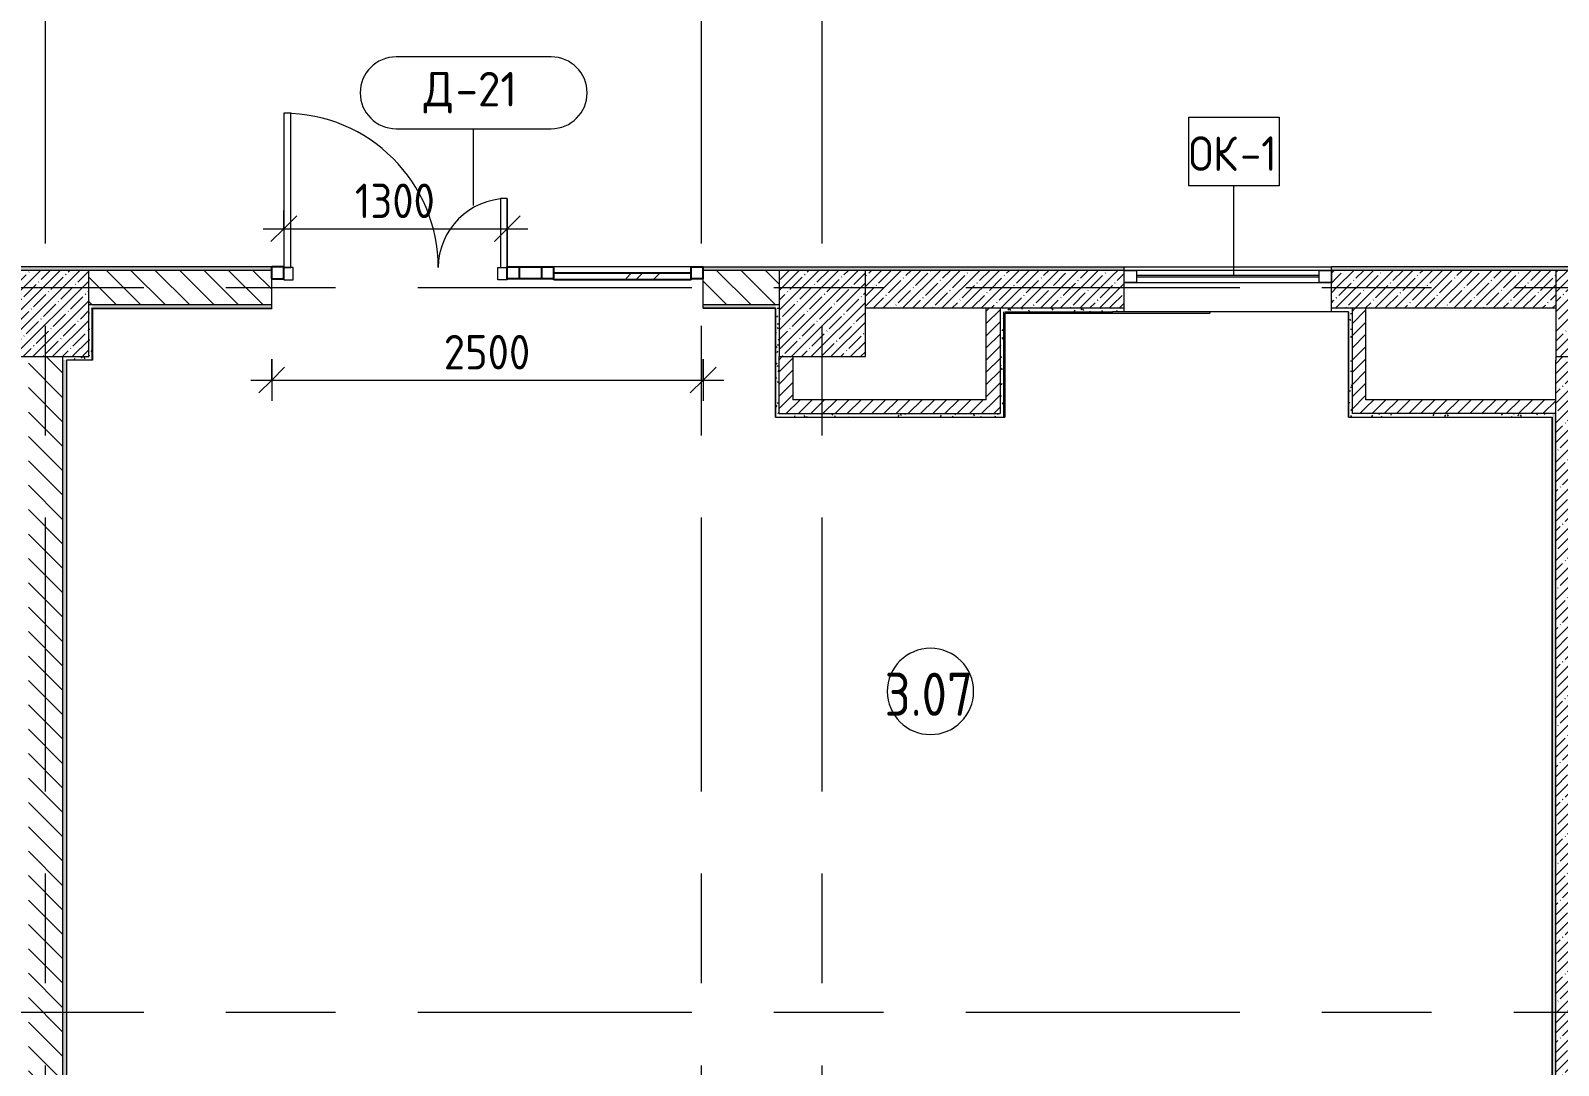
# Model space of a CAD drawing. Header units: millimetres. Extents: x 35355 to 234366, y -8553 to 29000.
# Drawn here: x 56573 to 65425, y 3292 to 9290 of the extents above; entities that cross this region are included whole.
import ezdxf

# ---------------------------------------------------------------- set-up
doc = ezdxf.new("R2010")
doc.units = ezdxf.units.MM
doc.linetypes.add('Осевая', pattern=[3175, 635, -476.25, 1587.5, -476.25])
for name, color, linetype, lineweight in [('A-ANNO-DIMS', 7, 'Continuous', 9), ('A-ANNO-DIMS-100', 7, 'Continuous', 9), ('A-AREA-IDEN', 7, 'Continuous', 9), ('A-DETL-GENF', 7, 'Continuous', 9), ('A-DOOR-IDEN', 7, 'Continuous', 9), ('A-GLAZ', 7, 'Continuous', 9), ('A-GLAZ-1', 7, 'Continuous', 13), ('A-GLAZ-CURT', 7, 'Continuous', 9), ('A-GLAZ-CURT-1', 7, 'Continuous', 25), ('A-GLAZ-CWMG', 7, 'Continuous', 9), ('A-GLAZ-CWMG-1', 7, 'Continuous', 25), ('A-GLAZ-IDEN', 7, 'Continuous', 9), ('A-WALL', 7, 'Continuous', 9), ('I-WALL', 7, 'Continuous', 9), ('S-COLS', 7, 'Continuous', 9), ('Оси-2', 7, 'Осевая', 9)]:
    doc.layers.add(name, color=color, linetype=linetype, lineweight=lineweight)
for name, color, linetype, lineweight, true_color in [('A-DOOR-1', 1, 'Continuous', 9, 0xff0000), ('A-WALL-1', 7, 'Continuous', 9, 0x3c3c3c), ('A-WALL-FNSH-1', 7, 'Continuous', 9, 0x3c3c3c)]:
    doc.layers.add(name, color=color, linetype=linetype, lineweight=lineweight, true_color=true_color)
doc.styles.add('GOST Common', font='GOST_Common.ttf', dxfattribs={"width": 0.9, "height": 250})
doc.styles.add('GOST Common_1', font='GOST_Common.ttf', dxfattribs={"height": 200})
doc.styles.add('ISOCPEUR_1', font='isocpeur.ttf', dxfattribs={"width": 0.9, "height": 200})
doc.dimstyles.new('ISO-2_0_0_9К_Средний_округл2', dxfattribs={"dimscale": 304.8, "dimtxt": 199.196235, "dimasz": 0.492126, "dimexe": 0.393701, "dimexo": 0, "dimgap": 0, "dimtad": 1, "dimdec": 0, "dimrnd": 10, "dimzin": 0, "dimdsep": 46, "dimtxsty": 'ISOCPEUR_1', "dimblk1": 'OBLIQUE', "dimblk2": 'OBLIQUE', "dimsah": 1, "dimcen": 0.09, "dimdle": 0.393701, "dimazin": 0, "dimtfac": 1, "dimtdec": 4, "dimtix": 1, "dimtmove": 0, "dimatfit": 3, "dimfxl": 1, "dimtvp": 1, "dimtolj": 1, "dimtzin": 0, "dimarcsym": 2})
pattern_1 = [(45, (0, 0), (-57.02463, 57.02463), []), (45, (57.025, 0), (-57.02463, 57.02463), [100.806, -20.161, 3.353, -16.808])]
pattern_2 = [(135, (0, 0), (-70.71068, -70.71068), [])]
pattern_3 = [(45, (0, 0), (-35.35534, 35.35534), [])]
pattern_4 = [(0, (0, 0), (121.92, 30.48), [10.058, -81.382, 10.058, -81.382, -487.68]), (0, (0, 0), (121.92, 30.48), [-182.88, 10.058, -172.822, 10.058, -81.382, -213.36]), (0, (0, 0), (121.92, 30.48), [-457.2, 10.058, -50.902, 10.058, -142.342]), (120, (45.72, 15.24), (-87.356454, 90.345817), [10.058, -81.382, 10.058, -81.382, -487.68]), (120, (45.72, 15.24), (-87.356454, 90.345817), [-182.88, 10.058, -172.822, 10.058, -81.382, -213.36]), (120, (45.72, 15.24), (-87.356454, 90.345817), [-457.2, 10.058, -50.902, 10.058, -142.342]), (240, (60.96, 76.2), (-34.563546, -120.825817), [10.058, -81.382, 10.058, -81.382, -487.68]), (240, (60.96, 76.2), (-34.563546, -120.825817), [-182.88, 10.058, -172.822, 10.058, -81.382, -213.36]), (240, (60.96, 76.2), (-34.563546, -120.825817), [-457.2, 10.058, -50.902, 10.058, -142.342])]

# ---------------------------------------------------------------- blocks, each defined once
blk = doc.blocks.new('BSC_Колонна _Прямоугольная - 500х500-V4-План заполнения дверных проемов 3 этажа в осях 12-23')
at = {"layer": 'S-COLS'}
h = blk.add_hatch(dxfattribs=at)
h.set_pattern_fill('FP_5', color=256, style=0, pattern_type=2)
h.set_pattern_definition([(45, (-61160, -7650), (-57.02463, 57.02463), []), (45, (-61102.975, -7650), (-57.02463, 57.02463), [100.806, -20.161, 3.353, -16.808])])
h.paths.add_polyline_path([(-250, -250), (250, -250), (250, 250), (-250, 250)])
for p, q in [((250, 250), (-250, 250)), ((-250, 250), (-250, -250)), ((250, -250), (250, 250)), ((-250, -250), (250, -250))]:
    blk.add_line(p, q, dxfattribs=at)
blk = doc.blocks.new('BSC_Колонна _Прямоугольная - 500х500-V13-План заполнения дверных проемов 3 этажа в осях 12-23')
at = {"layer": 'S-COLS'}
h = blk.add_hatch(dxfattribs=at)
h.set_pattern_fill('FP_14', color=256, style=0, pattern_type=2)
h.set_pattern_definition([(45, (-65660, -7650), (-57.02463, 57.02463), []), (45, (-65602.975, -7650), (-57.02463, 57.02463), [100.806, -20.161, 3.353, -16.808])])
h.paths.add_polyline_path([(-250, -250), (250, -250), (250, 22), (220, 22), (220, 30), (250, 30), (250, 250), (-250, 250)])
for p, q in [((220, 250), (-250, 250)), ((-250, 250), (-250, -250)), ((250, -250), (250, 22)), ((-250, -250), (250, -250))]:
    blk.add_line(p, q, dxfattribs=at)
blk = doc.blocks.new('BSC_Колонна _Прямоугольная - 500х500-V17-План заполнения дверных проемов 3 этажа в осях 12-23')
at = {"layer": 'S-COLS'}
h = blk.add_hatch(dxfattribs=at)
h.set_pattern_fill('FP_25', color=256, style=0, pattern_type=2)
h.set_pattern_definition([(45, (-56660, -7650), (-57.02463, 57.02463), []), (45, (-56602.975, -7650), (-57.02463, 57.02463), [100.806, -20.161, 3.353, -16.808])])
h.paths.add_polyline_path([(-250, -250), (250, -250), (250, 250), (-250, 250)])
for p, q in [((250, 250), (-250, 250)), ((-250, 250), (-250, -250)), ((250, -250), (250, 250)), ((-250, -250), (250, -250))]:
    blk.add_line(p, q, dxfattribs=at)
blk = doc.blocks.new('Прямоугольный импост - 50 x 70 мм-V45-План заполнения дверных проемов 3 этажа в осях 12-23')
at = {"layer": 'A-GLAZ-CWMG-1'}
for p, q in [((0, 35), (-70, 35)), ((-70, 35), (-70, -35)), ((0, 35), (0, -35)), ((-70, -35), (0, -35))]:
    blk.add_line(p, q, dxfattribs=at)
blk = doc.blocks.new('Дверь_Витражная_остекление_ - ДВН_ДАО_Главный вход_1200 в свету-31742133-План заполнения дверных проемов 3 этажа в осях 12-23')
at = {"layer": 'A-DETL-GENF'}
for p, q in [((-607.5, 925), (-647.5, 925)), ((-647.5, 925), (-647.5, 35)), ((-607.5, 30), (-607.5, 925)), ((647.5, 430), (607.5, 430)), ((607.5, 430), (607.5, 30)), ((647.5, 35), (647.5, 430)), ((-647.5, 30), (-607.5, 30)), ((-592.5, 30), (-647.5, 30)), ((-592.5, -40), (-592.5, 30)), ((592.5, -40), (592.5, 30)), ((592.5, 30), (647.5, 30)), ((607.5, 30), (647.5, 30)), ((-647.5, -35), (-647.5, -40)), ((-647.5, -40), (-592.5, -40)), ((647.5, -40), (592.5, -40)), ((647.5, -35), (647.5, -40))]:
    blk.add_line(p, q, dxfattribs=at)
at = {"layer": 'A-DOOR-1'}
for p, q in [((-647.5, 925), (-647.5, 35)), ((647.5, 430), (647.5, 35))]:
    blk.add_line(p, q, dxfattribs=at)
for centre, radius, start, end in [((-647.5, 30), 895, 360, 90), ((647.5, 30), 400, 90, 180)]:
    blk.add_arc(centre, radius, start, end, dxfattribs=at)
blk = doc.blocks.new('Системная панель - Стемалит - 40мм-V46-План заполнения дверных проемов 3 этажа в осях 12-23')
at = {"layer": 'A-GLAZ-CURT-1'}
for p, q in [((-65, 35), (65, 35)), ((-65, -35), (-65, 35)), ((65, -35), (65, 35)), ((65, -35), (-65, -35))]:
    blk.add_line(p, q, dxfattribs=at)
blk = doc.blocks.new('Прямоугольный импост - 50 x 70 мм-V47-План заполнения дверных проемов 3 этажа в осях 12-23')
at = {"layer": 'A-GLAZ-CWMG-1'}
for p, q in [((35, 35), (-35, 35)), ((-35, 35), (-35, -35)), ((35, 35), (35, -35)), ((-35, -35), (35, -35))]:
    blk.add_line(p, q, dxfattribs=at)
blk = doc.blocks.new('Прямоугольный импост - 50 x 70 мм-V48-План заполнения дверных проемов 3 этажа в осях 12-23')
at = {"layer": 'A-GLAZ-CWMG-1'}
for p, q in [((0, 35), (-70, 35)), ((-70, 35), (-70, -35)), ((0, 35), (0, -35)), ((-70, -35), (0, -35))]:
    blk.add_line(p, q, dxfattribs=at)
blk = doc.blocks.new('Системная панель - Стекло - 40мм-V51-План заполнения дверных проемов 3 этажа в осях 12-23')
at = {"layer": 'A-GLAZ-CURT'}
h = blk.add_hatch(dxfattribs=at)
h.set_pattern_fill('FP_71', color=256, style=0, pattern_type=2)
h.set_pattern_definition([(45, (-60102.5, -7785.72), (-282.8427, 282.8427), [200, -600]), (45, (-60302.5, -7885.72), (-282.8427, 282.8427), [600, -200]), (45, (-59902.5, -7985.72), (-282.8427, 282.8427), [200, -600])])
h.paths.add_polyline_path([(397.5, -40), (397.5, 0), (-397.5, 0), (-397.5, -40)])
at = {"layer": 'A-GLAZ-CURT-1'}
for p, q in [((-397.5, 0), (397.5, 0)), ((-397.5, -40), (-397.5, 0)), ((397.5, -40), (397.5, 0)), ((397.5, -40), (-397.5, -40))]:
    blk.add_line(p, q, dxfattribs=at)
blk = doc.blocks.new('Прямоугольный импост - 50 x 70 мм-V50-План заполнения дверных проемов 3 этажа в осях 12-23')
at = {"layer": 'A-GLAZ-CWMG-1'}
for p, q in [((35, 35), (-35, 35)), ((-35, 35), (-35, -35)), ((35, 35), (35, -35)), ((-35, -35), (35, -35))]:
    blk.add_line(p, q, dxfattribs=at)
blk = doc.blocks.new('Прямоугольный импост - 50 x 70 мм-31720914-План заполнения дверных проемов 3 этажа в осях 12-23')
at = {"layer": 'A-GLAZ-CWMG'}
blk.add_line((42060, 7920), (41265, 7920), dxfattribs=at)
blk = doc.blocks.new('120_Окно_СКБ_1Ст - 120_Окно_СКБ_1Ст 400х1200 EI30-24228621-План заполнения дверных проемов 3 этажа в осях 12-23')
at = {"layer": 'A-GLAZ'}
for p, q in [((600, 110), (-600, 110)), ((-600, 40), (600, 40)), ((530, 80), (-530, 80)), ((530, 70), (-530, 70))]:
    blk.add_line(p, q, dxfattribs=at)
at = {"layer": 'A-GLAZ-1'}
for p, q in [((-600, 40), (-600, 110)), ((-600, 110), (-530, 110)), ((-530, 110), (-530, 40)), ((530, 40), (530, 110)), ((530, 110), (600, 110)), ((600, 110), (600, 40)), ((-530, 40), (-600, 40)), ((600, 40), (530, 40))]:
    blk.add_line(p, q, dxfattribs=at)
blk = doc.blocks.new('Марка_Помещения - Номер-25198446-План заполнения дверных проемов 3 этажа в осях 12-23')
at = {"layer": 'A-AREA-IDEN'}
for start, end in [(360, 180), (180, 360)]:
    blk.add_arc((0, 0), 2.5, start, end, dxfattribs=at)
blk = doc.blocks.new('DIMBLOCK47-План заполнения дверных проемов 3 этажа в осях 12-23')
at = {"layer": 'A-ANNO-DIMS-100'}
for p, q in [((57970, 7385.7), (57970, 7144.5)), ((57970, 7264.5), (57970, 7385.7)), ((60470, 7385.7), (60470, 7144.5)), ((60470, 7264.5), (60470, 7385.7)), ((57850, 7264.5), (60590, 7264.5))]:
    blk.add_line(p, q, dxfattribs=at)
at = {"layer": 'A-ANNO-DIMS-100', "lineweight": 20}
for p, q in [((57970, 7264.5), (57895, 7189.5)), ((57970, 7264.5), (58045, 7339.5)), ((60470, 7264.5), (60395, 7189.5)), ((60470, 7264.5), (60545, 7339.5))]:
    blk.add_line(p, q, dxfattribs=at)
at = {"layer": 'A-ANNO-DIMS-100', "color": 0, "insert": (58967.2, 7525.8), "char_height": 200, "width": 606.782, "attachment_point": 1, "line_spacing_factor": 1.149209, "style": 'ISOCPEUR_1'}
blk.add_mtext('2500', dxfattribs=at)
blk = doc.blocks.new('_Oblique')
at = {"color": 0, "linetype": 'ByBlock', "lineweight": -2}
blk.add_line((-0.5, -0.5), (0.5, 0.5), dxfattribs=at)
blk = doc.blocks.new('DIMBLOCK48-План заполнения дверных проемов 3 этажа в осях 12-23')
at = {"layer": 'A-ANNO-DIMS-100'}
for p, q in [((58040, 8247.5), (58040, 8021.4)), ((58040, 8141.4), (58040, 8247.5)), ((59335, 8247.5), (59335, 8021.4)), ((59335, 8141.4), (59335, 8247.5)), ((57920, 8141.4), (59455, 8141.4))]:
    blk.add_line(p, q, dxfattribs=at)
at = {"layer": 'A-ANNO-DIMS-100', "lineweight": 20}
for p, q in [((58040, 8141.4), (58115, 8216.4)), ((59335, 8141.4), (59410, 8216.4)), ((58040, 8141.4), (57965, 8066.4)), ((59335, 8141.4), (59260, 8066.4))]:
    blk.add_line(p, q, dxfattribs=at)
at = {"layer": 'A-ANNO-DIMS-100', "color": 0, "insert": (58451.9, 8402.7), "char_height": 200, "width": 565.411, "attachment_point": 1, "line_spacing_factor": 1.149209, "style": 'ISOCPEUR_1'}
blk.add_mtext('1300', dxfattribs=at)
blk = doc.blocks.new('М_двери - Типоразмер_рамка-25223575-План заполнения дверных проемов 3 этажа в осях 12-23')
at = {"layer": 'A-DOOR-IDEN'}
for p, q in [((4.496, 2.08), (-4.496, 2.08)), ((-4.496, -2.08), (4.496, -2.08))]:
    blk.add_line(p, q, dxfattribs=at)
for centre, start, end in [((-4.496, 0), 90, 270), ((4.496, 0), 270, 90)]:
    blk.add_arc(centre, 2.08, start, end, dxfattribs=at)

msp = doc.modelspace()

# ---------------------------------------------------------------- hatches: boundary and pattern name
at = {"layer": 'I-WALL'}
h = msp.add_hatch(dxfattribs=at)
h.set_pattern_fill('FP_68', color=256, style=0, pattern_type=2)
h.set_pattern_definition(pattern_4)
h.paths.add_polyline_path([(71690, 7900), (72250, 7900), (72250, 7908), (72305, 7908), (72305, 7920), (71660, 7920), (71660, 7908), (71690, 7908)])
h.paths.add_polyline_path([(74100, 7900), (74100, 7920), (73705, 7920), (73705, 7908), (73760, 7908), (73760, 7900)])
h.paths.add_polyline_path([(70680, 7900), (70680, 7908), (70710, 7908), (70710, 7920), (69360, 7920), (69360, 7908), (69390, 7908), (69390, 7900), (70196.1, 7900)])
h.paths.add_polyline_path([(65410, 7900), (65880, 7900), (65880, 7908), (65910, 7908), (65910, 7920), (64142.4, 7920), (64142.4, 7900), (64391.7, 7900)])
h.paths.add_polyline_path([(62842.4, 7900), (62842.4, 7920), (60470, 7920), (60470, 7900), (61489.5, 7900)])
h.paths.add_polyline_path([(67293.9, 7900), (68230, 7900), (68230, 7908), (68260, 7908), (68260, 7920), (66860, 7920), (66860, 7908), (66890, 7908), (66890, 7900)])
h.paths.add_polyline_path([(52782.8, 7900), (53860, 7900), (53860, 7920), (50859.9, 7920), (50859.9, 7900), (52410, 7900)])
h.paths.add_polyline_path([(55160, 7900), (57970, 7900), (57970, 7920), (55160, 7920)])
h.paths.add_polyline_path([(42130, 7900), (44845.6, 7900), (44845.6, 7920), (42130, 7920)])
h.paths.add_polyline_path([(39630, 7900), (39630, 7920), (38760, 7920), (38760, 7900), (39040, 7900)])
h.paths.add_polyline_path([(46185.6, 7900), (48359.9, 7900), (48359.9, 7920), (46185.6, 7920)])
h = msp.add_hatch(dxfattribs=at)
h.set_pattern_fill('FP_68', color=256, style=0, pattern_type=2)
h.set_pattern_definition(pattern_4)
h.paths.add_polyline_path([(64142.4, 7900), (64142.4, 7920), (64110, 7920), (64110, 7900)])
h.paths.add_polyline_path([(62842.4, 7900), (62910, 7900), (62910, 7920), (62842.4, 7920)])
h.paths.add_polyline_path([(55160, 7900), (55160, 7920), (55110, 7920), (55110, 7900)])
h.paths.add_polyline_path([(53910, 7900), (53910, 7920), (53860, 7920), (53860, 7900)])
h.paths.add_polyline_path([(46110, 7900), (46185.6, 7900), (46185.6, 7920), (46110, 7920)])
h.paths.add_polyline_path([(44910, 7900), (44910, 7920), (44845.6, 7920), (44845.6, 7900)])
h = msp.add_hatch(dxfattribs=at)
h.set_pattern_fill('FP_21', color=256, style=0, pattern_type=2)
h.set_pattern_definition(pattern_2)
h.paths.add_polyline_path([(60910, 7700), (60910, 7900), (60470, 7900), (60470, 7700), (60890, 7700)])
h.paths.add_polyline_path([(56910, 7700), (57970, 7700), (57970, 7900), (56910, 7900)])
h = msp.add_hatch(dxfattribs=at)
h.set_pattern_fill('FP_17', color=256, style=0, pattern_type=2)
h.set_pattern_definition(pattern_1)
h.paths.add_polyline_path([(64391.7, 7680), (65410, 7680), (65410, 7900), (64142.4, 7900), (64142.4, 7680), (64310, 7680)])
h.paths.add_polyline_path([(61410, 7680), (62842.4, 7680), (62842.4, 7900), (61410, 7900)])
h = msp.add_hatch(dxfattribs=at)
h.set_pattern_fill('FP_17', color=256, style=0, pattern_type=2)
h.set_pattern_definition(pattern_1)
h.paths.add_polyline_path([(64142.4, 7680), (64142.4, 7900), (64110, 7900), (64110, 7680)])
h.paths.add_polyline_path([(62842.4, 7680), (62910, 7680), (62910, 7900), (62842.4, 7900)])
h = msp.add_hatch(dxfattribs=at)
h.set_pattern_fill('FP_68', color=256, style=0, pattern_type=2)
h.set_pattern_definition(pattern_4)
h.paths.add_polyline_path([(56910, 7380), (56930, 7380), (56930, 7700), (56910, 7700), (56910, 7400)])
h = msp.add_hatch(dxfattribs=at)
h.set_pattern_fill('FP_68', color=256, style=0, pattern_type=2)
h.set_pattern_definition(pattern_4)
h.paths.add_polyline_path([(60470, 7680), (60890, 7680), (60890, 7700), (60470, 7700)])
h.paths.add_polyline_path([(56930, 7680), (57970, 7680), (57970, 7700), (56930, 7700)])
h = msp.add_hatch(dxfattribs=at)
h.set_pattern_fill('FP_68', color=256, style=0, pattern_type=2)
h.set_pattern_definition(pattern_4)
h.paths.add_polyline_path([(60910, 7070), (60910, 7700), (60890, 7700), (60890, 7070)])
h = msp.add_hatch(dxfattribs=at)
h.set_pattern_fill('FP_34', color=256, style=0, pattern_type=2)
h.set_pattern_definition(pattern_3)
h.paths.add_polyline_path([(62190, 7150), (62190, 7680), (62110, 7680), (62110, 7150)])
h = msp.add_hatch(dxfattribs=at)
h.set_pattern_fill('FP_68', color=256, style=0, pattern_type=2)
h.set_pattern_definition(pattern_4)
h.paths.add_polyline_path([(62842.4, 7660), (62842.4, 7680), (62190, 7680), (62190, 7660), (62218, 7660)])
h.paths.add_polyline_path([(64210, 7660), (64210, 7680), (64142.4, 7680), (64142.4, 7660), (64209, 7660)])
h = msp.add_hatch(dxfattribs=at)
h.set_pattern_fill('FP_68', color=256, style=0, pattern_type=2)
h.set_pattern_definition(pattern_4)
h.paths.add_polyline_path([(62210, 7050), (62210, 7660), (62190, 7660), (62190, 7050)])
h = msp.add_hatch(dxfattribs=at)
h.set_pattern_fill('FP_68', color=256, style=0, pattern_type=2)
h.set_pattern_definition(pattern_4)
h.paths.add_polyline_path([(64142.4, 7660), (64142.4, 7680), (64110, 7680), (64110, 7660)])
h.paths.add_polyline_path([(62910, 7660), (62910, 7680), (62842.4, 7680), (62842.4, 7660)])
h = msp.add_hatch(dxfattribs=at)
h.set_pattern_fill('FP_68', color=256, style=0, pattern_type=2)
h.set_pattern_definition(pattern_4)
h.paths.add_polyline_path([(64230, 7070), (64230, 7680), (64210, 7680), (64210, 7070)])
h = msp.add_hatch(dxfattribs=at)
h.set_pattern_fill('FP_34', color=256, style=0, pattern_type=2)
h.set_pattern_definition(pattern_3)
h.paths.add_polyline_path([(64310, 7070), (64310, 7680), (64230, 7680), (64230, 7070)])
h = msp.add_hatch(dxfattribs=at)
h.set_pattern_fill('FP_21', color=256, style=0, pattern_type=2)
h.set_pattern_definition(pattern_2)
h.paths.add_polyline_path([(56560.7, 400), (56760.7, 400), (56760.7, 7400), (56560.7, 7400), (56560.7, 420)])
h = msp.add_hatch(dxfattribs=at)
h.set_pattern_fill('FP_68', color=256, style=0, pattern_type=2)
h.set_pattern_definition(pattern_4)
h.paths.add_polyline_path([(56780.7, 7380), (56910, 7380), (56910, 7400), (56760.7, 7400), (56760.7, 7380)])
h = msp.add_hatch(dxfattribs=at)
h.set_pattern_fill('FP_68', color=256, style=0, pattern_type=2)
h.set_pattern_definition(pattern_4)
h.paths.add_polyline_path([(56760.7, 400), (56780.7, 400), (56780.7, 7380), (56760.7, 7380), (56760.7, 590.5)])
h = msp.add_hatch(dxfattribs=at)
h.set_pattern_fill('FP_34', color=256, style=0, pattern_type=2)
h.set_pattern_definition(pattern_3)
h.paths.add_polyline_path([(60990, 7150), (60990, 7400), (60910, 7400), (60910, 7150)])
h = msp.add_hatch(dxfattribs=at)
h.set_pattern_fill('FP_17', color=256, style=0, pattern_type=2)
h.set_pattern_definition(pattern_1)
h.paths.add_polyline_path([(65410, 400), (65630, 400), (65630, 7400), (65410, 7400), (65410, 1454.5)])
h = msp.add_hatch(dxfattribs=at)
h.set_pattern_fill('FP_34', color=256, style=0, pattern_type=2)
h.set_pattern_definition(pattern_3)
h.paths.add_polyline_path([(62190, 7070), (62190, 7150), (60910, 7150), (60910, 7070), (61489.5, 7070)])
h = msp.add_hatch(dxfattribs=at)
h.set_pattern_fill('FP_34', color=256, style=0, pattern_type=2)
h.set_pattern_definition(pattern_3)
h.paths.add_polyline_path([(65410, 7070), (65410, 7150), (64310, 7150), (64310, 7070), (65390, 7070)])
h = msp.add_hatch(dxfattribs=at)
h.set_pattern_fill('FP_68', color=256, style=0, pattern_type=2)
h.set_pattern_definition(pattern_4)
h.paths.add_polyline_path([(61489.5, 7050), (62190, 7050), (62190, 7070), (60890, 7070), (60890, 7050)])
h = msp.add_hatch(dxfattribs=at)
h.set_pattern_fill('FP_68', color=256, style=0, pattern_type=2)
h.set_pattern_definition(pattern_4)
h.paths.add_polyline_path([(64391.7, 7050), (65390, 7050), (65390, 7070), (64210, 7070), (64210, 7050)])
h = msp.add_hatch(dxfattribs=at)
h.set_pattern_fill('FP_68', color=256, style=0, pattern_type=2)
h.set_pattern_definition(pattern_4)
h.paths.add_polyline_path([(65410, 140), (65410, 7070), (65390, 7070), (65390, 140)])

# ---------------------------------------------------------------- linework, layer by layer
at = {"layer": 'A-DOOR-IDEN'}
msp.add_line((59140.2, 8275.2), (59140.2, 8721), dxfattribs=at)
at = {"layer": 'A-GLAZ-IDEN'}
msp.add_line((63545.1, 7871.5), (63545.1, 8390.5), dxfattribs=at)
at = {"layer": 'A-GLAZ-IDEN', "flags": 128}
msp.add_lwpolyline([(63283.2, 8787.5), (63807, 8787.5), (63807, 8390.5), (63283.2, 8390.5)], close=True, dxfattribs=at)
at = {"layer": 'A-WALL'}
for p, q in [((62910, 7900), (61410, 7900)), ((65410, 7900), (64110, 7900)), ((65280, 7920), (65280, 7921)), ((57970, 7700), (56910, 7700)), ((56930, 7380), (56930, 7680)), ((56930, 7679), (56931, 7679)), ((60910, 7700), (60470, 7700)), ((60890, 7680), (60889, 7680)), ((60889, 7679), (60889, 7680)), ((60890, 7680), (60890, 7070)), ((62910, 7680), (61410, 7680)), ((62190, 7680), (62190, 7070)), ((64210, 7680), (64110, 7680)), ((64210, 7660), (64110, 7660)), ((64209, 7660), (64209, 7659)), ((64210, 7070), (64210, 7660)), ((56910, 7380), (56780.7, 7380)), ((56780.7, 7380), (56780.7, 420)), ((60910, 7070), (60910, 7400)), ((65410, 400), (65410, 7380)), ((65390, 140), (65390, 7050))]:
    msp.add_line(p, q, dxfattribs=at)
at = {"layer": 'A-WALL-1'}
for p, q in [((57970, 7920), (55110, 7920)), ((57970, 7900), (56910, 7900)), ((57970, 7680), (57970, 7920)), ((60470, 7680), (60470, 7920)), ((60470, 7920), (62910, 7920)), ((60910, 7900), (60470, 7900)), ((62910, 7660), (62910, 7920)), ((64110, 7660), (64110, 7920)), ((65910, 7920), (64110, 7920)), ((56930, 7680), (57970, 7680)), ((62110, 7150), (62110, 7680)), ((62210, 7660), (62210, 7050)), ((62218, 7660), (62842.4, 7660)), ((65410, 7680), (64210, 7680)), ((64230, 7680), (64230, 7070)), ((64310, 7150), (64310, 7680)), ((56760.7, 400), (56760.7, 7400)), ((60990, 7400), (60990, 7150)), ((65410, 7400), (65410, 7380)), ((62110, 7150), (60990, 7150)), ((65410, 7150), (64310, 7150)), ((60890, 7050), (62210, 7050)), ((60910, 7070), (62190, 7070)), ((64210, 7050), (65390, 7050)), ((65410, 7070), (64230, 7070))]:
    msp.add_line(p, q, dxfattribs=at)
at = {"layer": 'A-WALL-FNSH-1'}
for p, q in [((57970, 7921), (55110, 7921)), ((57970, 7920), (57970, 7921)), ((60470, 7921), (62910, 7921)), ((60470, 7920), (60470, 7921)), ((65910, 7921), (64110, 7921)), ((56931, 7679), (57970, 7679)), ((56931, 7679), (56931, 7379)), ((57970, 7680), (57970, 7679)), ((60889, 7680), (60470, 7680)), ((60470, 7680), (60470, 7679)), ((60889, 7679), (60470, 7679)), ((60889, 7049), (60889, 7679)), ((62910, 7660), (62842.4, 7660)), ((62910, 7659), (62842.4, 7659)), ((62910, 7660), (62910, 7659)), ((64209, 7659), (64110, 7659)), ((64209, 7659), (64209, 7049)), ((56931, 7379), (56780.7, 7379)), ((56781.7, 7379), (56781.7, 1162.3)), ((56930, 7380), (56910, 7380)), ((60889, 7049), (62218, 7049)), ((60890, 7070), (60890, 7050)), ((62218, 7049), (62218, 7050)), ((64209, 7049), (65389, 7049)), ((64210, 7050), (64210, 7070)), ((65389, 7049), (65389, 141))]:
    msp.add_line(p, q, dxfattribs=at)
at = {"layer": 'I-WALL'}
for p, q in [((62910, 7921), (64110, 7921)), ((62910, 7921), (62910, 7920)), ((62910, 7920), (64110, 7920)), ((64110, 7920), (64110, 7921)), ((62218, 7652), (63406.2, 7652)), ((62218, 7652), (62218, 7050)), ((62842.4, 7652), (62842.4, 7660)), ((64110, 7660), (62910, 7660)), ((64110, 7659), (62910, 7659)), ((63406.2, 7659), (63406.2, 7652)), ((64110, 7659), (64110, 7660))]:
    msp.add_line(p, q, dxfattribs=at)
at = {"layer": 'Оси-2'}
for p, q in [((56660, 593.7), (56660, 24850)), ((60460, 593.7), (60460, 24850)), ((61160, 593.7), (61160, 24850)), ((38655.2, 7800), (82250, 7800)), ((38655.2, 3600), (82250, 3600))]:
    msp.add_line(p, q, dxfattribs=at)

# ---------------------------------------------------------------- block references
at = {"layer": 'A-AREA-IDEN', "xscale": 99.99999999999993, "yscale": 99.99999999999993, "zscale": 99.99999999999993}
msp.add_blockref('Марка_Помещения - Номер-25198446-План заполнения дверных проемов 3 этажа в осях 12-23', (61787, 5459.6), dxfattribs=at)
at = {"layer": 'A-DOOR-1'}
msp.add_blockref('Дверь_Витражная_остекление_ - ДВН_ДАО_Главный вход_1200 в свету-31742133-План заполнения дверных проемов 3 этажа в осях 12-23', (58687.5, 7885.7), dxfattribs=at)
at = {"layer": 'A-DOOR-IDEN', "xscale": 99.99999999999993, "yscale": 99.99999999999993, "zscale": 99.99999999999993}
msp.add_blockref('М_двери - Типоразмер_рамка-25223575-План заполнения дверных проемов 3 этажа в осях 12-23', (59140.2, 8929.1), dxfattribs=at)
at = {"layer": 'A-GLAZ'}
msp.add_blockref('120_Окно_СКБ_1Ст - 120_Окно_СКБ_1Ст 400х1200 EI30-24228621-План заполнения дверных проемов 3 этажа в осях 12-23', (63510, 7790), dxfattribs=at)
at = {"layer": 'A-GLAZ-CURT-1'}
for name, p in [('Системная панель - Стемалит - 40мм-V46-План заполнения дверных проемов 3 этажа в осях 12-23', (59470, 7885.7)), ('Системная панель - Стекло - 40мм-V51-План заполнения дверных проемов 3 этажа в осях 12-23', (60002.5, 7885.7))]:
    msp.add_blockref(name, p, dxfattribs=at)
at = {"layer": 'A-GLAZ-CWMG', "rotation": 180}
msp.add_blockref('Прямоугольный импост - 50 x 70 мм-V48-План заполнения дверных проемов 3 этажа в осях 12-23', (57970, 7885.7), dxfattribs=at)
at = {"layer": 'A-GLAZ-CWMG'}
msp.add_blockref('Прямоугольный импост - 50 x 70 мм-31720914-План заполнения дверных проемов 3 этажа в осях 12-23', (18340, 0.7), dxfattribs=at)
at = {"layer": 'A-GLAZ-CWMG-1', "extrusion": (0, 0, -1), "rotation": 180}
for name, p in [('Прямоугольный импост - 50 x 70 мм-V47-План заполнения дверных проемов 3 этажа в осях 12-23', (-59370, 7885.7)), ('Прямоугольный импост - 50 x 70 мм-V50-План заполнения дверных проемов 3 этажа в осях 12-23', (-59570, 7885.7)), ('Прямоугольный импост - 50 x 70 мм-V45-План заполнения дверных проемов 3 этажа в осях 12-23', (-60470, 7885.7))]:
    msp.add_blockref(name, p, dxfattribs=at)
at = {"layer": 'S-COLS'}
for name, p in [('BSC_Колонна _Прямоугольная - 500х500-V17-План заполнения дверных проемов 3 этажа в осях 12-23', (56660, 7650)), ('BSC_Колонна _Прямоугольная - 500х500-V4-План заполнения дверных проемов 3 этажа в осях 12-23', (61160, 7650)), ('BSC_Колонна _Прямоугольная - 500х500-V13-План заполнения дверных проемов 3 этажа в осях 12-23', (65660, 7650))]:
    msp.add_blockref(name, p, dxfattribs=at)

# ---------------------------------------------------------------- texts
at = {"layer": 'A-AREA-IDEN', "insert": (61521.3, 5568.1), "char_height": 250, "width": 663.797, "attachment_point": 1, "style": 'GOST Common'}
msp.add_mtext('3.07', dxfattribs=at)
at = {"layer": 'A-DOOR-IDEN', "char_height": 200, "attachment_point": 1, "style": 'GOST Common_1'}
for s, insert, width in [('\\fGOST Common|b0|i0|c204|p34|;Д', (58849.9, 9050.3), 224.472), ('-21', (59035.1, 9050.3), 472.996)]:
    msp.add_mtext(s, dxfattribs=dict(at, insert=insert, width=width))
at = {"layer": 'A-GLAZ-IDEN', "char_height": 200, "attachment_point": 1, "style": 'ISOCPEUR_1'}
for s, insert, width in [('ОК', (63283.2, 8676.6), 360.759), ('-1', (63580.9, 8676.6), 266.962)]:
    msp.add_mtext(s, dxfattribs=dict(at, insert=insert, width=width))

# ---------------------------------------------------------------- dimensions: what is measured, and where the dimension line sits
at = {"layer": 'A-ANNO-DIMS'}
for base, p1, p2, override, picture, middle in [((59335, 8141.4), (58040, 8247.5), (59335, 8247.5), {"dimpost": '<>', "dimfxl": 1295}, 'DIMBLOCK48-План заполнения дверных проемов 3 этажа в осях 12-23', (58687.5, 8241.4)), ((60470, 7264.5), (57970, 7385.7), (60470, 7385.7), {"dimpost": '<>', "dimfxl": 2500}, 'DIMBLOCK47-План заполнения дверных проемов 3 этажа в осях 12-23', (59220, 7364.5))]:
    dim = msp.add_linear_dim(base=base, p1=p1, p2=p2, dimstyle='ISO-2_0_0_9К_Средний_округл2', override=override, dxfattribs=at)
    dim.commit()
    dim.dimension.update_dxf_attribs({"geometry": picture, "text_midpoint": middle})

doc.saveas('drawing.dxf')
